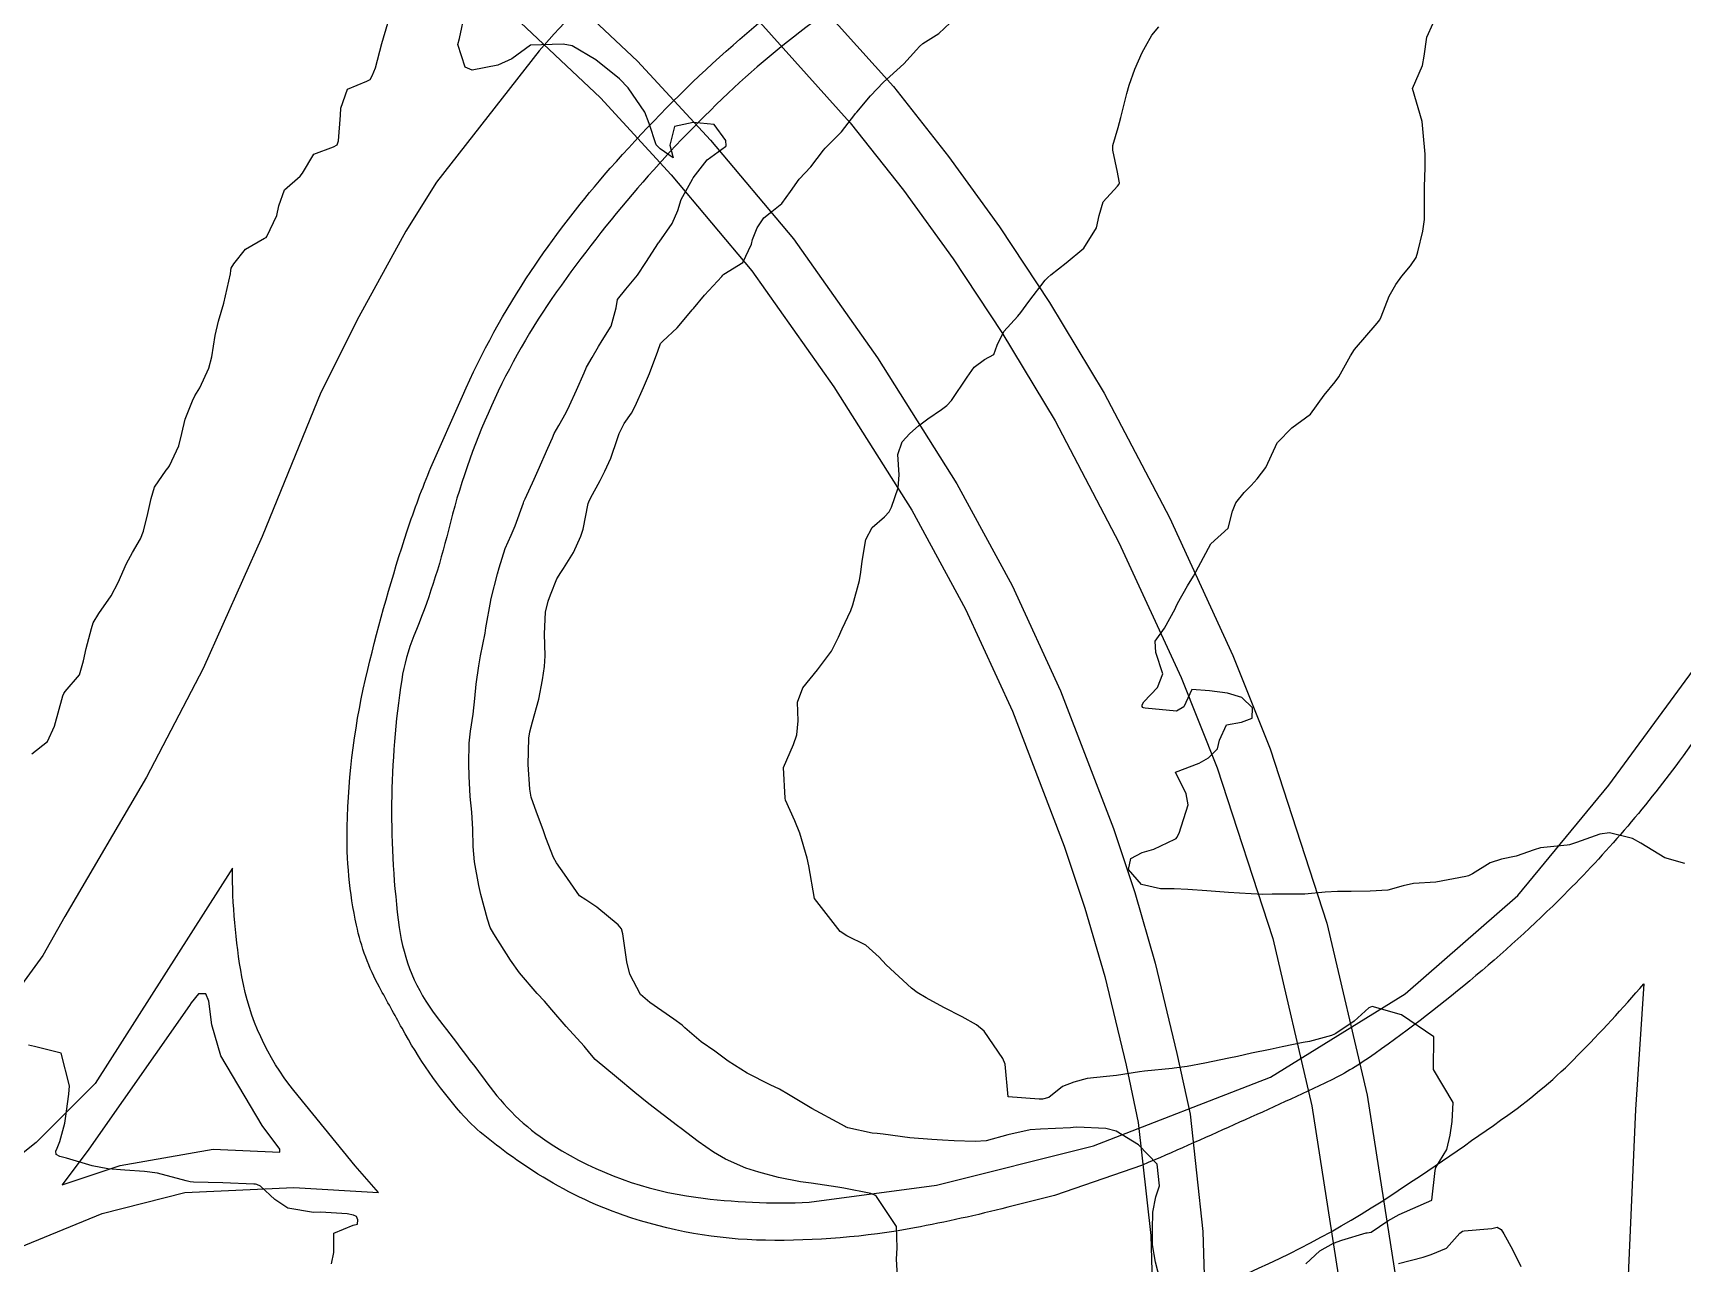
# Model space of a CAD drawing. Header units: metres. Extents: x 307586 to 320046, y 7427249 to 7434250.
# Drawn here: x 316221.1 to 316322, y 7432714.9 to 7432790.2 of the extents above; entities that cross this region are included whole.
import ezdxf

# ---------------------------------------------------------------- set-up
doc = ezdxf.new("R2010")
doc.units = ezdxf.units.M
doc.header["$MEASUREMENT"] = 0
for name, color, linetype in [('Area Verde e Lazer', 45, 'Continuous'), ('Curvas de Nivel 1m', 11, 'Continuous'), ('Curvas de Nivel 5m', 15, 'Continuous'), ('Pontes_Viadutos_Tubos', 190, 'Continuous'), ('Vias Primárias', 230, 'Continuous')]:
    doc.layers.add(name, color=color, linetype=linetype)

msp = doc.modelspace()

# ---------------------------------------------------------------- linework, layer by layer
at = {"layer": 'Area Verde e Lazer'}
msp.add_lwpolyline([(316323.06, 7432800.79, 0.126944), (316311.36, 7432804.99, 0.103163), (316294.23, 7432803.04, 0.039758), (316276.07, 7432795.39, 0.070026), (316263.6, 7432786.52, 0.050061), (316253.1, 7432774.37, 0.09365), (316246.48, 7432759.79, -0.037526), (316244.37, 7432753.32, 0.059256), (316243.62, 7432750.62, 0.071498), (316243.47, 7432735.47, 0.131395), (316245.73, 7432730.05, -0.00311), (316249.03, 7432725.7, 0.091567), (316252.93, 7432722.11, 0.108082), (316261.63, 7432718.96, 0.044562), (316268.56, 7432718.66), (316276.36, 7432719.71), (316285.96, 7432722.11), (316296.79, 7432726.32), (316305.04, 7432731.42), (316311.94, 7432737.42), (316317.49, 7432744.17), (316322.91, 7432751.54)], format="xyb", dxfattribs=at)
msp.add_lwpolyline([(316323.06, 7432800.79, 0.126944), (316311.36, 7432804.99, 0.103163), (316294.23, 7432803.04, 0.039758), (316276.07, 7432795.39, 0.070026), (316263.6, 7432786.52, 0.050061), (316253.1, 7432774.37, 0.09365), (316246.48, 7432759.79, -0.037526), (316244.37, 7432753.32, 0.059256), (316243.62, 7432750.62, 0.071498), (316243.47, 7432735.47, 0.131395), (316245.73, 7432730.05, -0.00311), (316249.03, 7432725.7, 0.091567), (316252.93, 7432722.11, 0.108082), (316261.63, 7432718.96, 0.044562), (316268.56, 7432718.66), (316276.36, 7432719.71), (316285.96, 7432722.11), (316296.79, 7432726.32), (316305.04, 7432731.42), (316311.94, 7432737.42), (316317.49, 7432744.17), (316322.91, 7432751.54)], format="xyb", dxfattribs=at)
msp.add_lwpolyline([(316230.64, 7432730.69), (316224.47, 7432721.9), (316222.84, 7432719.72), (316226.38, 7432720.9), (316232.09, 7432721.9), (316236.17, 7432721.72), (316236.17, 7432721.9), (316235.08, 7432723.35), (316232.54, 7432727.61), (316232, 7432729.51), (316231.82, 7432730.96), (316231.64, 7432731.41), (316231.18, 7432731.41), (316230.73, 7432730.87)], close=True, dxfattribs=at)
msp.add_lwpolyline([(316230.64, 7432730.69), (316224.47, 7432721.9), (316222.84, 7432719.72), (316226.38, 7432720.9), (316232.09, 7432721.9), (316236.17, 7432721.72), (316236.17, 7432721.9), (316235.08, 7432723.35), (316232.54, 7432727.61), (316232, 7432729.51), (316231.82, 7432730.96), (316231.64, 7432731.41), (316231.18, 7432731.41), (316230.73, 7432730.87)], close=True, dxfattribs=at)
at = {"layer": 'Curvas de Nivel 1m', "flags": 128}
for points, elevation in [([(316273.98, 7432713.8), (316273.9, 7432715.18), (316273.95, 7432715.86), (316273.91, 7432717.18), (316272.67, 7432719.01), (316272.58, 7432719.1), (316272.33, 7432719.2), (316270.68, 7432719.52), (316270.32, 7432719.58), (316268.68, 7432719.82), (316268.02, 7432719.91), (316266.69, 7432720.17), (316265.48, 7432720.49), (316264.69, 7432720.75), (316263.44, 7432721.3), (316262.71, 7432721.73), (316261.76, 7432722.37), (316260.72, 7432723.16), (316260.49, 7432723.34), (316258.74, 7432724.68), (316257.89, 7432725.37), (316256.76, 7432726.31), (316255.47, 7432727.4), (316255.14, 7432727.77), (316254.78, 7432728.21), (316253.69, 7432729.42), (316252.8, 7432730.44), (316252.35, 7432730.97), (316251.92, 7432731.44), (316250.83, 7432732.69), (316250.27, 7432733.47), (316249.25, 7432735.09), (316249.04, 7432735.48), (316248.87, 7432735.97), (316248.47, 7432737.48), (316248.34, 7432738.05), (316248.07, 7432739.49), (316247.99, 7432740.42), (316247.97, 7432741.49), (316247.91, 7432742.53), (316247.81, 7432743.49), (316247.74, 7432744.73), (316247.73, 7432745.49), (316247.75, 7432746.74), (316247.83, 7432747.49), (316247.99, 7432748.52), (316248.1, 7432749.49), (316248.17, 7432750.36), (316248.34, 7432751.49), (316248.45, 7432752.1), (316248.72, 7432753.48), (316248.77, 7432753.8), (316249.08, 7432755.48), (316249.08, 7432755.5), (316249.1, 7432755.6), (316249.49, 7432757.11), (316249.59, 7432757.48), (316249.95, 7432758.66), (316250.31, 7432759.47), (316250.57, 7432760.05), (316251.07, 7432761.46), (316251.1, 7432761.54), (316251.18, 7432761.7), (316251.73, 7432762.91), (316251.97, 7432763.45), (316252.57, 7432764.8), (316252.84, 7432765.44), (316252.96, 7432765.7), (316253.23, 7432766.18), (316253.69, 7432766.98), (316253.89, 7432767.42), (316254.32, 7432768.36), (316254.79, 7432769.41), (316254.94, 7432769.75), (316255.28, 7432770.36), (316255.66, 7432771.03), (316255.88, 7432771.4), (316256.43, 7432772.27), (316256.75, 7432773.4), (316256.82, 7432773.9), (316257.33, 7432774.53), (316258.05, 7432775.38), (316258.56, 7432776.16), (316259.34, 7432777.36), (316259.37, 7432777.41), (316260.18, 7432778.56), (316260.52, 7432779.35), (316260.73, 7432780.01), (316261.41, 7432781.26), (316261.46, 7432781.34), (316262.32, 7432782.44), (316263.44, 7432783.26), (316263.47, 7432783.29), (316263.48, 7432783.31), (316263.45, 7432783.62), (316262.74, 7432784.6), (316261.46, 7432784.73), (316260.32, 7432784.49), (316260.03, 7432783.35), (316260.23, 7432782.56), (316259.44, 7432783.12), (316259.2, 7432783.36), (316258.76, 7432784.67), (316258.51, 7432785.37), (316257.48, 7432786.85), (316256.94, 7432787.4), (316255.5, 7432788.56), (316254.05, 7432789.42), (316253.51, 7432789.53), (316251.51, 7432789.46), (316250.36, 7432788.62), (316249.5, 7432788.24), (316247.93, 7432787.93), (316247.5, 7432788.12), (316247.06, 7432789.51), (316247.16, 7432789.87), (316247.51, 7432791.51)], 738), ([(316220.99, 7432746.09), (316221.95, 7432746.86), (316222.38, 7432747.8), (316222.89, 7432749.65), (316222.95, 7432749.79), (316223.03, 7432749.91), (316223.89, 7432750.93), (316224.14, 7432751.78), (316224.3, 7432752.54), (316224.63, 7432753.77), (316224.74, 7432754.12), (316225.09, 7432754.69), (316225.83, 7432755.76), (316226.27, 7432756.59), (316226.78, 7432757.75), (316227.14, 7432758.42), (316227.64, 7432759.25), (316227.81, 7432759.73), (316228.09, 7432760.8), (316228.29, 7432761.73), (316228.49, 7432762.42), (316229.2, 7432763.45), (316229.33, 7432763.59), (316229.4, 7432763.72), (316229.98, 7432764.95), (316230.17, 7432765.71), (316230.37, 7432766.57), (316230.81, 7432767.7), (316230.96, 7432768), (316231.26, 7432768.5), (316231.81, 7432769.69), (316231.99, 7432770.4), (316232.21, 7432771.69), (316232.41, 7432772.58), (316232.74, 7432773.68), (316233.15, 7432775.48), (316233.16, 7432775.67), (316233.19, 7432775.82), (316233.35, 7432776.09), (316234.06, 7432776.97), (316235.23, 7432777.65), (316235.33, 7432777.7), (316235.37, 7432777.76), (316235.98, 7432779.05), (316236.11, 7432779.64), (316236.44, 7432780.61), (316237.41, 7432781.45), (316237.54, 7432781.63), (316238.25, 7432782.79), (316239.44, 7432783.25), (316239.67, 7432783.36), (316239.75, 7432783.6), (316239.87, 7432785.19), (316239.89, 7432785.6), (316240.3, 7432786.77), (316241.49, 7432787.27), (316241.69, 7432787.37), (316241.82, 7432787.58), (316242.01, 7432788.08), (316242.4, 7432789.57), (316242.78, 7432790.81)], 737), ([(316290.16, 7432713.43), (316289.75, 7432714.99), (316289.58, 7432716.05), (316289.58, 7432716.99), (316289.59, 7432718.06), (316289.77, 7432718.99), (316290, 7432719.67), (316289.86, 7432720.99), (316288.71, 7432722.17), (316287.35, 7432723.01), (316286.72, 7432723.17), (316284.94, 7432723.26), (316284.72, 7432723.24), (316284.56, 7432723.22), (316282.72, 7432723.13), (316282.09, 7432723.08), (316280.72, 7432722.78), (316279.4, 7432722.42), (316278.72, 7432722.37), (316277.44, 7432722.41), (316276.72, 7432722.45), (316276.06, 7432722.49), (316274.72, 7432722.6), (316273.08, 7432722.82), (316272.72, 7432722.86), (316272.41, 7432722.88), (316270.92, 7432723.22), (316270.78, 7432723.27), (316270.72, 7432723.31), (316270.54, 7432723.41), (316268.73, 7432724.39), (316267.3, 7432725.25), (316266.75, 7432725.57), (316266.18, 7432725.84), (316264.76, 7432726.55), (316263.61, 7432727.3), (316262.78, 7432727.9), (316261.94, 7432728.48), (316260.94, 7432729.34), (316260.87, 7432729.41), (316260.79, 7432729.5), (316260.28, 7432729.87), (316258.81, 7432730.88), (316258.23, 7432731.37), (316257.59, 7432732.62), (316257.39, 7432733.37), (316257.16, 7432735.08), (316257.07, 7432735.38), (316256.87, 7432735.63), (316255.57, 7432736.71), (316254.89, 7432737.17), (316254.5, 7432737.41), (316253.59, 7432738.74), (316253.1, 7432739.43), (316252.92, 7432739.75), (316252.45, 7432740.96), (316252.28, 7432741.44), (316251.87, 7432742.52), (316251.55, 7432743.45), (316251.46, 7432743.94), (316251.36, 7432745.45), (316251.41, 7432747.05), (316251.47, 7432747.45), (316251.63, 7432748.06), (316252.02, 7432749.45), (316252.23, 7432750.63), (316252.36, 7432751.44), (316252.41, 7432752.09), (316252.36, 7432753.44), (316252.43, 7432754.77), (316252.59, 7432755.44), (316252.72, 7432755.83), (316253.12, 7432756.8), (316253.36, 7432757.2), (316253.52, 7432757.43), (316254.14, 7432758.42), (316254.59, 7432759.42), (316254.72, 7432759.85), (316255.04, 7432761.41), (316255.07, 7432761.51), (316255.18, 7432761.75), (316255.77, 7432762.82), (316256.06, 7432763.4), (316256.42, 7432764.19), (316256.83, 7432765.39), (316256.93, 7432765.69), (316257.24, 7432766.31), (316257.68, 7432766.95), (316257.91, 7432767.38), (316258.41, 7432768.52), (316258.78, 7432769.37), (316259.29, 7432770.74), (316259.45, 7432771.2), (316259.6, 7432771.36), (316260.48, 7432772.17), (316261.32, 7432773.17), (316261.4, 7432773.26), (316261.47, 7432773.34), (316262.16, 7432774.16), (316263.21, 7432775.31), (316263.27, 7432775.39), (316263.34, 7432775.45), (316264.5, 7432776.16), (316265.02, 7432777.29), (316265.09, 7432777.57), (316265.38, 7432778.28), (316265.78, 7432778.89), (316266.28, 7432779.28), (316266.89, 7432779.78), (316267.41, 7432780.51), (316267.95, 7432781.26), (316268.66, 7432782.02), (316269.44, 7432783.04), (316269.53, 7432783.16), (316269.61, 7432783.24), (316270.53, 7432784.15), (316271.36, 7432785.22), (316271.4, 7432785.28), (316271.47, 7432785.37), (316272.31, 7432786.37), (316273.1, 7432787.2), (316273.5, 7432787.54), (316274.36, 7432788.32), (316275.12, 7432789.17), (316275.31, 7432789.38), (316275.52, 7432789.56), (316276.5, 7432790.18), (316277.54, 7432791.15)], 739), ([(316322.15, 7432739.38), (316320.93, 7432739.73), (316319.46, 7432740.63), (316318.95, 7432740.91), (316317.54, 7432741.26), (316316.95, 7432741.19), (316315.53, 7432740.68), (316315.09, 7432740.53), (316314.94, 7432740.51), (316313.31, 7432740.34), (316312.94, 7432740.23), (316311.83, 7432739.83), (316310.93, 7432739.65), (316310.24, 7432739.43), (316309.15, 7432738.76), (316309, 7432738.67), (316308.91, 7432738.64), (316308.75, 7432738.6), (316306.91, 7432738.25), (316305.54, 7432738.17), (316304.91, 7432738.03), (316303.97, 7432737.75), (316302.9, 7432737.69), (316301.73, 7432737.68), (316300.9, 7432737.68), (316300.13, 7432737.64), (316298.9, 7432737.52), (316297.52, 7432737.52), (316296.9, 7432737.5), (316296.32, 7432737.49), (316294.9, 7432737.58), (316294.22, 7432737.62), (316292.9, 7432737.72), (316291.73, 7432737.8), (316290.9, 7432737.83), (316290.06, 7432737.83), (316288.9, 7432738.1), (316288.11, 7432739.01), (316288.24, 7432739.69), (316288.93, 7432740.06), (316289.66, 7432740.27), (316290.94, 7432740.87), (316291.01, 7432740.91), (316291.05, 7432740.98), (316291.21, 7432741.24), (316291.76, 7432742.97), (316291.64, 7432743.64), (316290.98, 7432744.98), (316292.42, 7432745.53), (316293, 7432745.85), (316293.54, 7432746.41), (316293.68, 7432746.94), (316294.09, 7432747.87), (316295.02, 7432748.04), (316295.68, 7432748.27), (316295.69, 7432748.92), (316295.04, 7432749.55), (316294.17, 7432749.82), (316293.05, 7432749.95), (316291.98, 7432750.04), (316291.49, 7432748.97), (316291.03, 7432748.7), (316289.13, 7432748.9), (316289.03, 7432748.92), (316288.97, 7432748.94), (316288.93, 7432749), (316288.93, 7432749.1), (316289.04, 7432749.27), (316289.88, 7432750.16), (316290.2, 7432750.99), (316289.78, 7432752.29), (316289.74, 7432752.99), (316290.3, 7432753.78), (316290.96, 7432754.98), (316291, 7432755.08), (316291.11, 7432755.3), (316291.72, 7432756.38), (316292.09, 7432756.97), (316293.15, 7432758.95), (316294.2, 7432759.91), (316294.47, 7432760.94), (316294.68, 7432761.45), (316295.19, 7432762.08), (316295.6, 7432762.52), (316295.98, 7432762.92), (316296.5, 7432763.62), (316297.1, 7432764.91), (316297.14, 7432765), (316297.23, 7432765.14), (316298.1, 7432766.04), (316299.25, 7432766.88), (316300.08, 7432768.05), (316300.76, 7432768.87), (316300.98, 7432769.16), (316301.29, 7432769.71), (316301.69, 7432770.46), (316301.94, 7432770.85), (316303.32, 7432772.46), (316303.49, 7432772.66), (316303.56, 7432772.83), (316304.05, 7432774.11), (316304.46, 7432774.82), (316304.84, 7432775.33), (316305.36, 7432775.96), (316305.7, 7432776.47), (316305.82, 7432776.81), (316306.11, 7432778.08), (316306.21, 7432778.8), (316306.21, 7432780), (316306.21, 7432780.8), (316306.26, 7432781.97), (316306.25, 7432782.8), (316306.14, 7432784.12), (316306.08, 7432784.8), (316305.49, 7432786.81), (316306.09, 7432788.22), (316306.2, 7432788.8), (316306.37, 7432789.96), (316306.74, 7432790.8)], 741), ([(316239.33, 7432714.88), (316239.47, 7432715.59), (316239.47, 7432716.76), (316240.65, 7432717.25), (316240.92, 7432717.31), (316240.94, 7432717.58), (316240.85, 7432717.78), (316240.66, 7432717.86), (316240.29, 7432717.95), (316238.66, 7432718.06), (316238.22, 7432718.04), (316236.66, 7432718.29), (316235.86, 7432718.83), (316234.97, 7432719.65), (316234.76, 7432719.74), (316234.67, 7432719.76), (316234.56, 7432719.76), (316232.67, 7432719.85), (316230.87, 7432719.89), (316230.67, 7432719.91), (316230.42, 7432719.96), (316228.68, 7432720.43), (316227.87, 7432720.54), (316226.68, 7432720.62), (316225.63, 7432720.71), (316224.68, 7432720.89), (316223.11, 7432721.36), (316222.69, 7432721.45), (316222.47, 7432721.58), (316222.46, 7432721.79), (316222.53, 7432721.96), (316222.7, 7432722.38), (316223, 7432723.5), (316223.05, 7432723.79), (316223.25, 7432725.27), (316223.28, 7432725.78), (316222.77, 7432727.79), (316221.14, 7432728.18), (316220.78, 7432728.27)], 737), ([(316304.62, 7432714.9), (316306.13, 7432715.29), (316306.63, 7432715.46), (316307.56, 7432715.85), (316308.38, 7432716.76), (316308.54, 7432716.88), (316308.65, 7432716.91), (316310.34, 7432717.06), (316310.66, 7432717.14), (316310.91, 7432716.99), (316311.07, 7432716.73), (316311.6, 7432715.76), (316312.12, 7432714.72)], 741)]:
    msp.add_lwpolyline(points, dxfattribs=dict(at, elevation=elevation))
at = {"layer": 'Curvas de Nivel 5m', "elevation": 740, "flags": 128}
msp.add_lwpolyline([(316298.96, 7432714.88), (316299.81, 7432715.69), (316300.64, 7432716.15), (316301.15, 7432716.34), (316302.65, 7432716.78), (316302.7, 7432716.78), (316302.95, 7432716.83), (316303.97, 7432717.51), (316304.66, 7432717.9), (316306.67, 7432718.78), (316306.87, 7432720.61), (316306.92, 7432720.78), (316307.59, 7432721.89), (316307.78, 7432722.77), (316307.91, 7432723.59), (316307.98, 7432724.77), (316306.77, 7432726.78), (316306.79, 7432728.78), (316304.81, 7432730.13), (316303.02, 7432730.63), (316302.82, 7432730.55), (316301.92, 7432729.73), (316300.79, 7432728.99), (316300.71, 7432728.94), (316300.53, 7432728.86), (316299.17, 7432728.49), (316298.79, 7432728.43), (316297.51, 7432728.17), (316296.78, 7432728.01), (316295.63, 7432727.77), (316294.78, 7432727.58), (316294.24, 7432727.47), (316292.78, 7432727.17), (316291.7, 7432726.97), (316290.89, 7432726.86), (316290.77, 7432726.84), (316289.09, 7432726.67), (316288.77, 7432726.63), (316287.36, 7432726.42), (316286.76, 7432726.36), (316285.57, 7432726.23), (316284.76, 7432726.01), (316284.07, 7432725.74), (316283.22, 7432725.07), (316282.84, 7432724.97), (316282.74, 7432724.96), (316282.63, 7432724.96), (316280.74, 7432725.1), (316280.55, 7432727.1), (316280.42, 7432727.46), (316279.27, 7432729.12), (316278.8, 7432729.52), (316277.92, 7432730.01), (316276.81, 7432730.57), (316275.71, 7432731.16), (316275.16, 7432731.5), (316274.83, 7432731.76), (316273.28, 7432733.19), (316272.85, 7432733.66), (316272.03, 7432734.38), (316270.86, 7432734.96), (316270.45, 7432735.22), (316268.89, 7432737.24), (316268.54, 7432739.24), (316268.44, 7432739.72), (316267.99, 7432741.25), (316267.69, 7432741.99), (316267.11, 7432743.26), (316267.08, 7432743.38), (316266.98, 7432745.26), (316267.6, 7432746.66), (316267.8, 7432747.25), (316267.89, 7432748.12), (316267.85, 7432749.26), (316268.17, 7432750.13), (316269.06, 7432751.24), (316269.92, 7432752.39), (316270.36, 7432753.23), (316270.58, 7432753.74), (316271.1, 7432754.87), (316271.24, 7432755.22), (316271.63, 7432756.71), (316271.73, 7432757.21), (316271.81, 7432757.88), (316272.02, 7432759.21), (316272.42, 7432759.95), (316273.17, 7432760.61), (316273.45, 7432760.91), (316273.59, 7432761.19), (316274, 7432762.38), (316274.07, 7432763.18), (316273.99, 7432764.41), (316274.25, 7432765.18), (316274.72, 7432765.69), (316275.24, 7432766.16), (316275.82, 7432766.59), (316276.66, 7432767.16), (316276.99, 7432767.42), (316277.26, 7432767.71), (316278.23, 7432769.14), (316278.66, 7432769.75), (316279.29, 7432770.23), (316279.87, 7432770.53), (316280.06, 7432771.11), (316280.47, 7432771.95), (316281.32, 7432772.88), (316281.52, 7432773.1), (316282.01, 7432773.77), (316283, 7432775.08), (316283.17, 7432775.25), (316283.35, 7432775.4), (316284.28, 7432776.14), (316285.37, 7432777.05), (316286.14, 7432778.29), (316286.31, 7432779.04), (316286.56, 7432779.88), (316287.42, 7432780.83), (316287.52, 7432780.93), (316287.56, 7432781.03), (316287.54, 7432781.15), (316287.43, 7432781.69), (316287.14, 7432783.03), (316287.15, 7432783.33), (316287.46, 7432784.42), (316287.63, 7432785.03), (316288, 7432786.5), (316288.15, 7432787.02), (316288.48, 7432788), (316288.93, 7432789.01), (316289.14, 7432789.38), (316289.53, 7432790.07), (316289.95, 7432790.58)], dxfattribs=at)
at = {"layer": 'Pontes_Viadutos_Tubos'}
for points, elevation in [([(316266.05, 7432795.47), (316273.71, 7432786.94), (316277.09, 7432782.66), (316280.2, 7432778.34), (316283.26, 7432773.72), (316286.61, 7432768.17), (316290.61, 7432760.55), (316294.49, 7432752.12), (316296.77, 7432746.41), (316300.25, 7432735.73), (316302.7, 7432725.22), (316304.46, 7432713.97), (316304.99, 7432707.13), (316305.23, 7432702.25), (316304.99, 7432693.78), (316304.52, 7432685.84), (316304.32, 7432683.09), (316307.17, 7432678.34)], 740.3), ([(316250.19, 7432791.5), (316255.78, 7432786.24), (316260.12, 7432781.53), (316265.05, 7432775.66), (316270.07, 7432768.56), (316274.84, 7432761), (316278.12, 7432754.96), (316281, 7432748.71), (316284.17, 7432740.45), (316285.43, 7432736.66), (316286.65, 7432732.47), (316287.95, 7432727.05), (316288.7, 7432723.54), (316289.47, 7432716.63), (316289.68, 7432709.42), (316289.82, 7432702.36), (316289.45, 7432693.34), (316288.62, 7432685.45), (316287.62, 7432678.22), (316286.14, 7432669.56), (316284.75, 7432662.48), (316283.22, 7432656.75), (316278.43, 7432652.72)], 733.1)]:
    msp.add_lwpolyline(points, dxfattribs=dict(at, elevation=elevation))
at = {"layer": 'Vias Primárias'}
for points in [[(316262.9, 7432799.04, 0.056483), (316252.03, 7432789.12), (316245.74, 7432781.09), (316243.88, 7432778.08), (316241, 7432772.84), (316238.68, 7432768.2), (316235.07, 7432759.39), (316231.46, 7432751.31), (316228.01, 7432744.66), (316223.01, 7432736.14), (316221.65, 7432733.75), (316218.38, 7432729.26), (316213.85, 7432723.71), (316207.99, 7432717.11), (316202.92, 7432711.64), (316195.75, 7432703.95), (316188.06, 7432696.07), (316166.43, 7432675.18), (316152.08, 7432660.58), (316139.25, 7432647.55)], [(316262.9, 7432799.04, 0.056483), (316252.03, 7432789.12), (316245.74, 7432781.09), (316243.88, 7432778.08), (316241, 7432772.84), (316238.68, 7432768.2), (316235.07, 7432759.39), (316231.46, 7432751.31), (316228.01, 7432744.66), (316223.01, 7432736.14), (316221.65, 7432733.75), (316218.38, 7432729.26), (316213.85, 7432723.71), (316207.99, 7432717.11), (316202.92, 7432711.64), (316195.75, 7432703.95), (316188.06, 7432696.07), (316166.43, 7432675.18), (316152.08, 7432660.58), (316139.25, 7432647.55)], [(316328.59, 7432757.24, -0.052868), (316321.8, 7432745.64, -0.038084), (316314.76, 7432737.47, -0.043863), (316302.79, 7432727.48, -0.042655), (316300.11, 7432725.94, -0.007819), (316288.96, 7432720.93), (316283.58, 7432719.07), (316280.71, 7432718.35, -0.016028), (316275.01, 7432717.09, -0.050215), (316265.88, 7432716.33, -0.079497), (316257.18, 7432717.87, -0.057136), (316251.96, 7432720.38, -0.031586), (316248.61, 7432722.8, -0.041458), (316247.24, 7432724.13, -0.054261), (316243.64, 7432729.3, 0.000893), (316242.26, 7432731.81, -0.073684), (316240.85, 7432735.61, -0.057777), (316240.28, 7432741.63, -0.053999), (316241.54, 7432751.25, -0.020256), (316243.96, 7432759.75, -0.019557), (316245.41, 7432763.62), (316247.34, 7432767.99, -0.043597), (316251.52, 7432775.61, -0.031068), (316256.02, 7432781.51, -0.053314), (316269.11, 7432793.72, -0.033512)], [(316328.59, 7432757.24, -0.052868), (316321.8, 7432745.64, -0.038084), (316314.76, 7432737.47, -0.043863), (316302.79, 7432727.48, -0.042655), (316300.11, 7432725.94, -0.007819), (316288.96, 7432720.93), (316283.58, 7432719.07), (316280.71, 7432718.35, -0.016028), (316275.01, 7432717.09, -0.050215), (316265.88, 7432716.33, -0.079497), (316257.18, 7432717.87, -0.057136), (316251.96, 7432720.38, -0.031586), (316248.61, 7432722.8, -0.041458), (316247.24, 7432724.13, -0.054261), (316243.64, 7432729.3, 0.000893), (316242.26, 7432731.81, -0.073684), (316240.85, 7432735.61, -0.057777), (316240.28, 7432741.63, -0.053999), (316241.54, 7432751.25, -0.020256), (316243.96, 7432759.75, -0.019557), (316245.41, 7432763.62), (316247.34, 7432767.99, -0.043597), (316251.52, 7432775.61, -0.031068), (316256.02, 7432781.51, -0.053314), (316269.11, 7432793.72, -0.033512)]]:
    msp.add_lwpolyline(points, format="xyb", dxfattribs=at)
for points, elevation in [([(316252.34, 7432793.87), (316258.06, 7432788.49), (316262.52, 7432783.64), (316267.59, 7432777.61), (316272.73, 7432770.34), (316277.6, 7432762.62), (316280.98, 7432756.39), (316283.95, 7432749.95), (316287.19, 7432741.52), (316288.49, 7432737.61), (316289.74, 7432733.29), (316291.07, 7432727.76), (316291.87, 7432724.05), (316292.66, 7432716.86), (316292.88, 7432709.5), (316293.02, 7432702.33), (316292.64, 7432693.11), (316291.79, 7432685.07), (316290.78, 7432677.73), (316289.29, 7432668.98), (316287.86, 7432661.76), (316286.31, 7432655.93)], 733.1), ([(316252.34, 7432793.87), (316258.06, 7432788.49), (316262.52, 7432783.64), (316267.59, 7432777.61), (316272.73, 7432770.34), (316277.6, 7432762.62), (316280.98, 7432756.39), (316283.95, 7432749.95), (316287.19, 7432741.52), (316288.49, 7432737.61), (316289.74, 7432733.29), (316291.07, 7432727.76), (316291.87, 7432724.05), (316292.66, 7432716.86), (316292.88, 7432709.5), (316293.02, 7432702.33), (316292.64, 7432693.11), (316291.79, 7432685.07), (316290.78, 7432677.73), (316289.29, 7432668.98), (316287.86, 7432661.76), (316286.31, 7432655.93)], 733.1), ([(316263.57, 7432793.08), (316271.07, 7432784.72), (316274.34, 7432780.59), (316277.37, 7432776.38), (316280.35, 7432771.88), (316283.61, 7432766.47), (316287.52, 7432759.03), (316291.32, 7432750.76), (316293.53, 7432745.24), (316296.93, 7432734.8), (316299.32, 7432724.56), (316301.03, 7432713.57), (316301.55, 7432706.92), (316301.78, 7432702.21), (316301.55, 7432693.93), (316301.08, 7432686.07), (316300.43, 7432677.13), (316299.85, 7432669.82)], 740.3), ([(316263.57, 7432793.08), (316271.07, 7432784.72), (316274.34, 7432780.59), (316277.37, 7432776.38), (316280.35, 7432771.88), (316283.61, 7432766.47), (316287.52, 7432759.03), (316291.32, 7432750.76), (316293.53, 7432745.24), (316296.93, 7432734.8), (316299.32, 7432724.56), (316301.03, 7432713.57), (316301.55, 7432706.92), (316301.78, 7432702.21), (316301.55, 7432693.93), (316301.08, 7432686.07), (316300.43, 7432677.13), (316299.85, 7432669.82)], 740.3)]:
    msp.add_lwpolyline(points, dxfattribs=dict(at, elevation=elevation))
msp.add_lwpolyline([(316240.78, 7432720.88), (316237.02, 7432725.5, -0.126974), (316233.84, 7432732.45, -0.045321), (316233.26, 7432739.1), (316224.86, 7432725.93), (316221.25, 7432722.31), (316216.33, 7432718.41), (316201.99, 7432705.67), (316207.49, 7432709.28), (316218.2, 7432715.07), (316225.29, 7432717.96), (316230.35, 7432719.26), (316237.01, 7432719.55), (316242.21, 7432719.26)], format="xyb", close=True, dxfattribs=at)
msp.add_lwpolyline([(316240.78, 7432720.88), (316237.02, 7432725.5, -0.126974), (316233.84, 7432732.45, -0.045321), (316233.26, 7432739.1), (316224.86, 7432725.93), (316221.25, 7432722.31), (316216.33, 7432718.41), (316201.99, 7432705.67), (316207.49, 7432709.28), (316218.2, 7432715.07), (316225.29, 7432717.96), (316230.35, 7432719.26), (316237.01, 7432719.55), (316242.21, 7432719.26)], format="xyb", close=True, dxfattribs=at)
at = {"layer": 'Vias Primárias', "elevation": 740.38}
msp.add_lwpolyline([(316276.01, 7432647.05), (316277.08, 7432654.55), (316278.1, 7432663.45), (316278.59, 7432673.2), (316278.25, 7432681.46), (316277.76, 7432686.42), (316276.83, 7432692.44, 0.054666), (316275.44, 7432697.6, 0.034105), (316272.69, 7432703.44, 0.058663), (316270.23, 7432706.85, 0.082823), (316267.71, 7432708.81), (316269.91, 7432708.68, 0.059105), (316274.84, 7432708.97, 0.003822), (316283.18, 7432710.52, 0.097923), (316304.16, 7432719.08, 0.009158), (316311.32, 7432723.99, 0.043449), (316315.59, 7432727.63, 0.016094), (316319.65, 7432732.03), (316319.13, 7432724.33), (316318.58, 7432711.86), (316318.03, 7432699.8), (316317.43, 7432694.16), (316316.06, 7432686.59), (316315.6, 7432684.65)], format="xyb", dxfattribs=at)
msp.add_lwpolyline([(316276.01, 7432647.05), (316277.08, 7432654.55), (316278.1, 7432663.45), (316278.59, 7432673.2), (316278.25, 7432681.46), (316277.76, 7432686.42), (316276.83, 7432692.44, 0.054666), (316275.44, 7432697.6, 0.034105), (316272.69, 7432703.44, 0.058663), (316270.23, 7432706.85, 0.082823), (316267.71, 7432708.81), (316269.91, 7432708.68, 0.059105), (316274.84, 7432708.97, 0.003822), (316283.18, 7432710.52, 0.097923), (316304.16, 7432719.08, 0.009158), (316311.32, 7432723.99, 0.043449), (316315.59, 7432727.63, 0.016094), (316319.65, 7432732.03), (316319.13, 7432724.33), (316318.58, 7432711.86), (316318.03, 7432699.8), (316317.43, 7432694.16), (316316.06, 7432686.59), (316315.6, 7432684.65)], format="xyb", dxfattribs=at)

doc.saveas('drawing.dxf')
